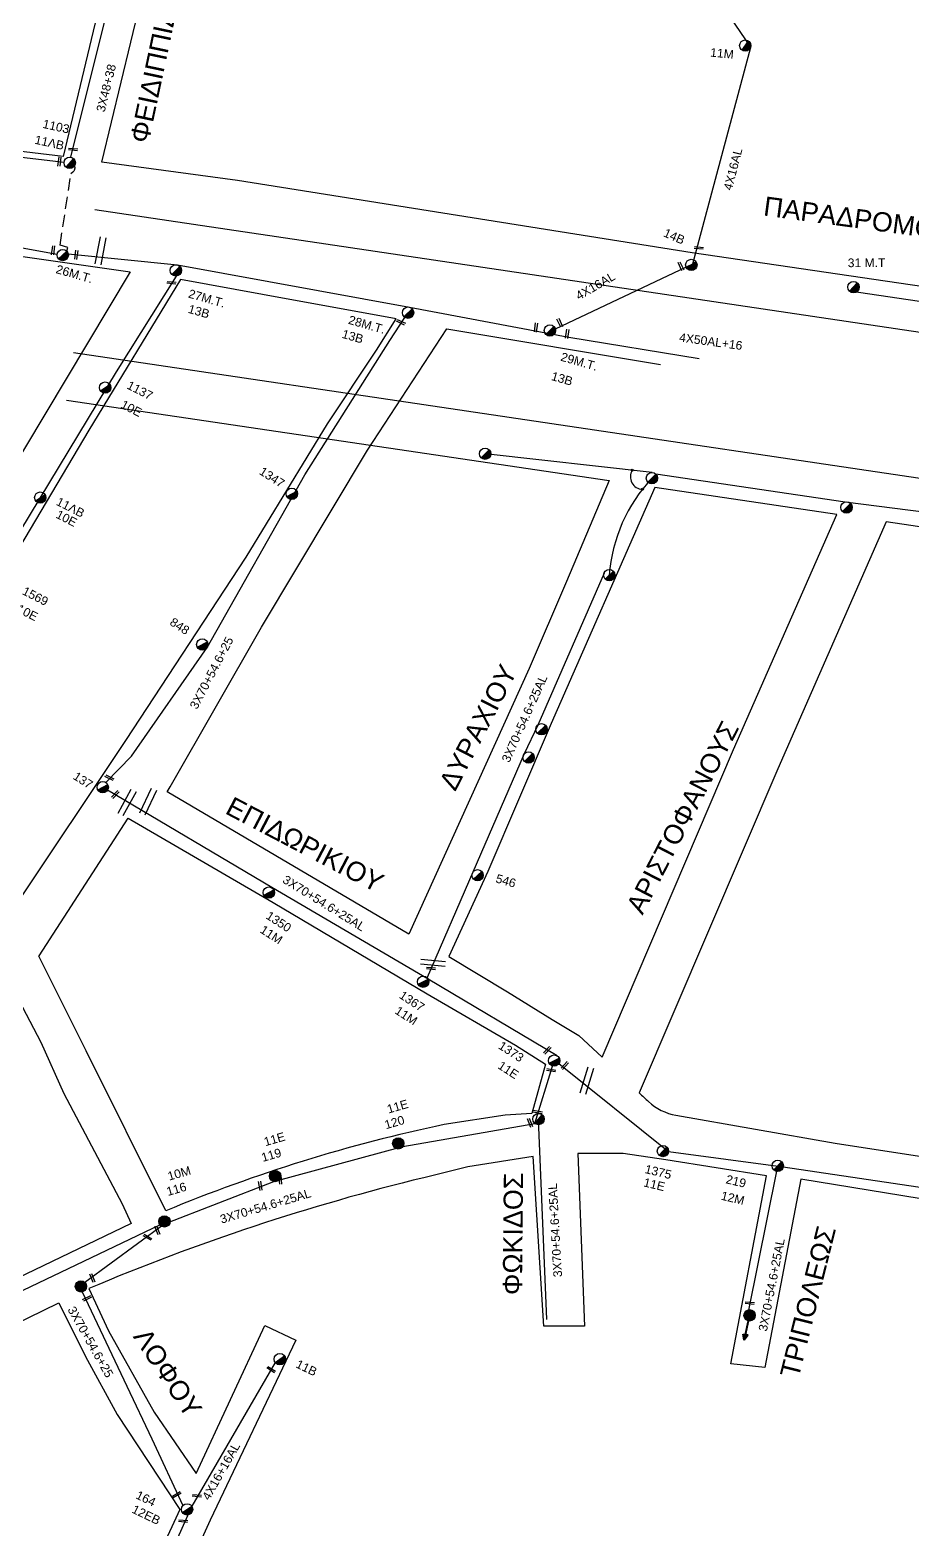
# Model space of a CAD drawing. Header units: millimetres. Extents: x 6950 to 9601, y 853 to 1951.
# Drawn here: x 8221.8 to 8405.1, y 1209 to 1520.4 of the extents above; entities that cross this region are included whole.
import ezdxf

# ---------------------------------------------------------------- set-up
doc = ezdxf.new("R2010")
doc.units = ezdxf.units.MM
doc.linetypes.add('DASHED', pattern=[19.05, 12.7, -6.35])
for name, color, linetype in [('Άγνωστα', 7, 'Continuous'), ('Γυμνά εναέρια ΧΤ και ΦΟΠ (3Φ)   4x50+16AL', 7, 'Continuous'), ('Επίτονοι', 7, 'Continuous'), ('Επιγραφές - Σχήματα', 7, 'Continuous'), ('Μηχανική τομή', 7, 'Continuous'), ('Στύλος Ξύλινος', 7, 'Continuous'), ('Στύλος Ξύλινος @ 1', 7, 'Continuous'), ('Στύλος ΦΜ', 7, 'Continuous'), ('Στύλος ΦΜ @ 1', 7, 'Continuous'), ('Συνδέσεις', 7, 'Continuous'), ('Συνεστραμμένα ΧΤ   3x70+54.6+25 AL', 7, 'SYN_LINE'), ('Τομή', 7, 'Continuous'), ('Υπόβαθρο ΔΕΗ', 7, 'Continuous'), ('Υπόγεια καλώδια Παροχών ΧΤ   4x16AL', 7, 'DASHED')]:
    doc.layers.add(name, color=color, linetype=linetype)
doc.styles.add('arial', font='ARIAL.TTF')
doc.styles.get("Standard").update_dxf_attribs({"font": 'ARIAL.TTF'})
doc.linetypes.add('SYN_LINE', pattern='A,0.5,-0.0001,["/\\/\\/\\/",Standard,S=0.1,R=0,X=0,Y=-0.05],-0.25', length=0.7501)

# ---------------------------------------------------------------- blocks, each defined once
blk = doc.blocks.new('ΤΟΜΗ')
at = {"layer": 'Τομή', "ltscale": 40}
for p, q in [((-5.68, 0), (5.68, 0)), ((5.68, -2.33), (-5.68, -2.33))]:
    blk.add_line(p, q, dxfattribs=at)
blk = doc.blocks.new('ΜΗΧΑΝΙΚΗ ΤΟΜΗ')
at = {"layer": 'Μηχανική τομή', "ltscale": 40}
for p, q in [((-1.89, 0.78), (1.89, 0.78)), ((1.89, 0), (-1.89, 0))]:
    blk.add_line(p, q, dxfattribs=at)
blk = doc.blocks.new('ΥΠΑΡΧΩΝ ΤΣΙΜΕΝΤΕΝΙΟΣ ΣΤΥΛΟΣ')
at = {"layer": 'Στύλος ΦΜ'}
blk.add_hatch(color=7, dxfattribs=at).paths.add_polyline_path([(-1.29, -2.28, 0.574793), (2.62, 0, 0.268822), (1.3, 2.27)])
at = {"layer": 'Στύλος ΦΜ', "color": 7}
blk.add_line((-1.29, -2.28), (1.3, 2.27), dxfattribs=at)
blk.add_circle((0, 0), 2.62, dxfattribs=at)
at = {"layer": 'Στύλος ΦΜ', "flags": 4}
for tag, p in [('ΤΥΠΟΣ', (-4.91, 3.03)), ('ΑΡΙΘΜΟΣ', (-4.68, 8.05))]:
    blk.add_attdef(tag, p, '', height=4, dxfattribs=at)
blk = doc.blocks.new('ΥΠΑΡΧΩΝ ΞΥΛΙΝΟΣ ΣΤΥΛΟΣ')
at = {"layer": 'Στύλος Ξύλινος'}
h = blk.add_hatch(color=7, dxfattribs=at)
h.paths.add_polyline_path([(-2.62, 0, 0.270008), (-1.29, -2.28), (1.3, 2.27, 0.576266)])
h.paths.add_polyline_path([(-1.29, -2.28, 0.574793), (2.62, 0, 0.268822), (1.3, 2.27)])
at = {"layer": 'Στύλος Ξύλινος', "color": 7}
blk.add_line((-1.29, -2.28), (1.3, 2.27), dxfattribs=at)
blk.add_circle((0, 0), 2.62, dxfattribs=at)
at = {"layer": 'Στύλος Ξύλινος', "flags": 4}
for tag, p in [('ΑΡΙΘΜΟΣ', (-4.91, 8.6)), ('ΤΥΠΟΣ', (-4.85, 3.39))]:
    blk.add_attdef(tag, p, '', height=4, dxfattribs=at)
blk = doc.blocks.new('ΕΠΙΤΟΝΟΣ')
at = {"layer": 'Επίτονοι', "lineweight": 40, "ltscale": 40}
blk.add_hatch(color=256, dxfattribs=at).paths.add_polyline_path([(-1.13, 6.47), (0, 9.1), (1.13, 6.47)])
for p, q in [((-1.13, 6.47), (0, 9.1)), ((0, 9.1), (1.13, 6.47)), ((1.13, 6.47), (-1.13, 6.47)), ((-1.13, 6.47), (0, 6.47)), ((0, 6.47), (0, 0))]:
    blk.add_line(p, q, dxfattribs=at)
blk = doc.blocks.new('_ΣΥΝΔΕΣΗ')
at = {"layer": 'Συνδέσεις', "linetype": 'SYN_LINE', "ltscale": 40}
blk.add_hatch(color=256, dxfattribs=at).paths.add_polyline_path([(0.5, -0.01, 1), (-0.5, -0.01, 1)])
at = {"layer": 'Συνδέσεις'}
blk.add_circle((0, -0.01), 0.5, dxfattribs=at)

msp = doc.modelspace()

# ---------------------------------------------------------------- linework, layer by layer
at = {"layer": 'Άγνωστα', "color": 85}
for points in [[(8230.27, 1494), (8239.66, 1531.83), (8243.34, 1546.9)], [(8107.95, 1491.6), (8116.51, 1490.91), (8148.86, 1485.98), (8178.82, 1482.67), (8227.4, 1473.9)]]:
    msp.add_lwpolyline(points, dxfattribs=at)
at = {"layer": 'Άγνωστα', "color": 85, "linetype": 'DASHED', "ltscale": 0.2}
msp.add_lwpolyline([(8229.4, 1474.51), (8229.63, 1475.26), (8228.02, 1475.76), (8230.28, 1490.64), (8230.7, 1490.95, 0.351441), (8231.03, 1492.26, 46.040187)], format="xyb", dxfattribs=at)
at = {"layer": 'Άγνωστα', "color": 173}
for points in [[(8229.71, 1473.94), (8252.39, 1471.63), (8300.67, 1462.84), (8333.79, 1456.62), (8360.83, 1452.16)], [(8204.71, 1390.4), (8215.84, 1409.88), (8239.76, 1449.41), (8252.19, 1469.32)]]:
    msp.add_lwpolyline(points, dxfattribs=at)
at = {"layer": 'Άγνωστα', "color": 2}
msp.add_lwpolyline([(8232.63, 1258.24), (8241.9, 1238.65), (8247.07, 1227.72), (8253.56, 1213.89)], dxfattribs=at)
at = {"layer": 'Γυμνά εναέρια ΧΤ και ΦΟΠ (3Φ)   4x50+16AL', "color": 2, "ltscale": 40}
msp.add_lwpolyline([(8272.72, 1243.6), (8255.38, 1213.74), (8242.88, 1185.77), (8236.18, 1162.64)], dxfattribs=at)
at = {"layer": 'Επιγραφές - Σχήματα', "color": 7, "ltscale": 20}
msp.add_arc((8349.11, 1427.6), 2.56, 147.8919, 269.0533, dxfattribs=at)
at = {"layer": 'Συνεστραμμένα ΧΤ   3x70+54.6+25 AL', "color": 30, "ltscale": 20}
msp.add_line((8351.1, 1428.49), (8316.36, 1432.41), dxfattribs=at)
at = {"layer": 'Συνεστραμμένα ΧΤ   3x70+54.6+25 AL', "color": 85, "linetype": 'SYN_LINE', "ltscale": 15}
msp.add_lwpolyline([(8196.9, 1496.75), (8228.84, 1492.98)], dxfattribs=at)
at = {"layer": 'Συνεστραμμένα ΧΤ   3x70+54.6+25 AL', "color": 6, "ltscale": 20}
msp.add_lwpolyline([(8560.45, 1443.47), (8523.6, 1447.61), (8479.03, 1453.65), (8436.65, 1459.6), (8392.13, 1466.15)], dxfattribs=at)
at = {"layer": 'Συνεστραμμένα ΧΤ   3x70+54.6+25 AL', "color": 173, "linetype": 'SYN_LINE', "ltscale": 20}
msp.add_lwpolyline([(8237.52, 1364.1), (8242.85, 1369.55), (8242.85, 1369.55), (8258.57, 1392.12), (8278.9, 1428.02), (8296.53, 1455.9), (8299.7, 1460.72)], dxfattribs=at)
at = {"layer": 'Συνεστραμμένα ΧΤ   3x70+54.6+25 AL', "color": 30, "ltscale": 20}
for points in [[(8493.8, 1405.75), (8442.25, 1415.83), (8391.17, 1422.37), (8351.87, 1428.14)], [(8341.07, 1407.59), (8327.3, 1376.02)], [(8324.49, 1370.05), (8313.83, 1345.47), (8304.31, 1323.54)]]:
    msp.add_lwpolyline(points, dxfattribs=at)
at = {"layer": 'Συνεστραμμένα ΧΤ   3x70+54.6+25 AL', "color": 30, "ltscale": 8}
msp.add_lwpolyline([(8327.3, 1376.02), (8324.49, 1370.05)], dxfattribs=at)
at = {"layer": 'Συνεστραμμένα ΧΤ   3x70+54.6+25 AL', "color": 2, "ltscale": 20}
for points in [[(8331.34, 1307.29), (8304.53, 1323.24), (8272, 1342.24), (8237.89, 1362.51)], [(8233.14, 1260.26), (8249.57, 1272.33), (8272.43, 1281.16), (8299.29, 1288.46), (8326.68, 1293.27), (8330.35, 1305.18)], [(8329.21, 1252.52), (8327.46, 1294.15)]]:
    msp.add_lwpolyline(points, dxfattribs=at)
at = {"layer": 'Συνεστραμμένα ΧΤ   3x70+54.6+25 AL', "color": 85, "ltscale": 20}
for points in [[(8492.86, 1262.17), (8469.16, 1267.12), (8448.14, 1271.43), (8417.01, 1278.41), (8378.32, 1284.18), (8354.48, 1287.35), (8331.69, 1305.67)], [(8376.9, 1283.31), (8371.11, 1254.45)]]:
    msp.add_lwpolyline(points, dxfattribs=at)
at = {"layer": 'Συνεστραμμένα ΧΤ   3x70+54.6+25 AL', "color": 151, "ltscale": 20}
msp.add_lwpolyline([(8248.8, 1272.16), (8204.29, 1250.95), (8175.03, 1237.93)], dxfattribs=at)
at = {"layer": 'Συνεστραμμένα ΧΤ   3x70+54.6+25 AL', "color": 30, "ltscale": 20}
msp.add_arc((8374.98, 1404.77), 32.9, 136.7317, 175.7997, dxfattribs=at)
at = {"layer": 'Υπόβαθρο ΔΕΗ', "ltscale": 20}
for p, q in [((8235.24, 1483.12), (8574, 1432.83)), ((8230.83, 1453.44), (8583.88, 1401.04)), ((8229.37, 1443.55), (8342.12, 1426.81))]:
    msp.add_line(p, q, dxfattribs=at)
at = {"layer": 'Υπόβαθρο ΔΕΗ'}
for points in [[(8445.29, 1461.51), (8359.38, 1474.15), (8264.88, 1489.2), (8264.88, 1489.2), (8236.71, 1493.01), (8246.71, 1534.59), (8248.18, 1540.01), (8288.86, 1532.78), (8290.26, 1540.72), (8250.96, 1548.13), (8258.57, 1578.53), (8261.93, 1590.81), (8304.92, 1584.84), (8331.06, 1572.55), (8380.19, 1568.96), (8426.18, 1565.33)], [(8195.62, 1390.98), (8184.33, 1412.43), (8171.11, 1437.78), (8194.09, 1477.13), (8242.61, 1470.2), (8211.65, 1418.69), (8195.62, 1390.98)], [(8297.9, 1460.42), (8270.11, 1465.47), (8253.07, 1468.58), (8233.96, 1437.31), (8217.33, 1409.22), (8200.95, 1379.97), (8207.93, 1365.88), (8207.07, 1360.42), (8218.59, 1338.25), (8241.71, 1372.85), (8241.71, 1372.85), (8266.7, 1410.93), (8283.59, 1438.64), (8293.81, 1453.93), (8297.9, 1460.42)], [(8342.12, 1426.81), (8333.24, 1405.82), (8325.49, 1387.8), (8300.51, 1332.56), (8250.28, 1362.15), (8250.28, 1362.15), (8250.9, 1363.19), (8269.87, 1396.36), (8291.89, 1433.13), (8308.4, 1458.33), (8352.82, 1450.93)], [(8181.42, 1307.93), (8214.14, 1328.89), (8223.99, 1310.17), (8228.81, 1299.5), (8240.91, 1276.54), (8242.79, 1272.48), (8207.98, 1255.77), (8187.27, 1295.86), (8181.37, 1307.39), (8181.42, 1307.93)]]:
    msp.add_lwpolyline(points, dxfattribs=at)
for points in [[(8197.92, 1497.86), (8200.33, 1526.17), (8202.51, 1548.41), (8239.97, 1541.42), (8228.67, 1494.17)], [(8340.7, 1307.04), (8368, 1370.93), (8389.49, 1419.78), (8351.66, 1425.4), (8351.66, 1425.4), (8330.08, 1376.34), (8316.94, 1345.58), (8308.81, 1327.93), (8321.04, 1320.59), (8330.31, 1314.84), (8335.82, 1311.5)]]:
    msp.add_lwpolyline(points, close=True, dxfattribs=at)
msp.add_lwpolyline([(8483.62, 1405.81), (8399.74, 1418.26), (8377.18, 1366.95), (8348.39, 1299.59, 0.004858), (8350.33, 1297.78, 0.139973), (8356.01, 1294.94), (8389.14, 1289.17), (8442.58, 1280.93), (8456.63, 1323.26), (8480.24, 1394.73)], format="xyb", close=True, dxfattribs=at)
for points in [[(8223.64, 1328.06), (8242.2, 1356.69), (8272.29, 1339.14), (8304.32, 1320.16), (8322.66, 1309.53), (8328.93, 1305.55), (8326.06, 1295.35), (8320.55, 1294.98), (8307.88, 1293.03, 0.046749), (8249.98, 1275.08), (8233.44, 1308.31), (8223.62, 1328.03), (8223.64, 1328.06)], [(8413.79, 1276.51), (8382.01, 1281.66), (8374.51, 1242.52), (8367.42, 1243.27), (8374.83, 1282.4), (8353.91, 1285.69), (8345.03, 1286.98), (8335.65, 1286.98), (8337, 1251.15), (8328.54, 1251.15), (8326.36, 1286.35), (8312.78, 1284.22), (8303.6, 1281.98, 0.040313), (8233.96, 1258.93), (8238.11, 1250.19), (8247.55, 1233.29), (8256.27, 1220.52), (8270.59, 1251.27), (8277.03, 1248.19), (8259.24, 1210.83), (8237.19, 1162.31)], [(8171.77, 1228.87), (8208.84, 1246.79), (8227.73, 1256.01), (8233.33, 1244.85), (8239.87, 1232.75), (8252.91, 1213.05), (8231.29, 1166.28), (8231.04, 1165.94), (8211.99, 1178.98, -0.18355), (8193.37, 1205.76, 0.259302), (8171.77, 1228.87, 11.607847)]]:
    msp.add_lwpolyline(points, format="xyb", dxfattribs=at)
at = {"layer": 'Υπόγεια καλώδια Παροχών ΧΤ   4x16AL', "color": 173, "linetype": 'Continuous', "ltscale": 0.2}
for points in [[(8359.52, 1471.86), (8371.57, 1516.9), (8351.67, 1546.07)], [(8330.96, 1458.34), (8359.52, 1471.86)]]:
    msp.add_lwpolyline(points, dxfattribs=at)

# ---------------------------------------------------------------- block references
at = {"layer": 'Επίτονοι', "xscale": 0.449999999999818, "yscale": 0.449999999999818, "zscale": 0.449999999999818, "rotation": 167.7749618549888}
msp.add_blockref('ΕΠΙΤΟΝΟΣ', (8371.09, 1252.22), dxfattribs=at)
at = {"layer": 'Μηχανική τομή'}
for p, xscale, yscale, zscale, rotation in [((8230.74, 1495.83), 0.4999999999999999, 0.4999999999999999, 0.4999999999999999, 174.8667646448354), ((8228.07, 1493.07), 0.4999999999999998, 0.4999999999999998, 0.4999999999999998, 82.3499852176871), ((8226.74, 1474.63), 0.4999999999999998, 0.4999999999999998, 0.4999999999999998, 82.3499852176871), ((8231.56, 1473.69), 0.4999999999999998, 0.4999999999999998, 0.4999999999999998, 82.3499852176871), ((8360.79, 1475.36), 0.4999999999999999, 0.4999999999999999, 0.4999999999999999, 174.8667646448354), ((8357.22, 1471.43), 0.4999999999999998, 0.4999999999999998, 0.4999999999999998, 115.6643036791566), ((8251.19, 1468.13), 0.4999999999999999, 0.4999999999999999, 0.4999999999999999, 174.8667646448354), ((8298.93, 1459.9), 0.4999999999999998, 0.4999999999999998, 0.4999999999999998, 154.7466754952611), ((8327.12, 1458.61), 0.4999999999999998, 0.4999999999999998, 0.4999999999999998, 82.3499852176871), ((8332.06, 1459.71), 0.4999999999999998, 0.4999999999999998, 0.4999999999999998, 115.6643036791566), ((8333.6, 1457.28), 0.4999999999999998, 0.4999999999999998, 0.4999999999999998, 82.3499852176871), ((8238.35, 1365.28), 0.4999999999999998, 0.4999999999999998, 0.4999999999999998, 154.7466754952611), ((8239.66, 1361.49), 0.4999999999999998, 0.4999999999999998, 0.4999999999999998, 46.82597828740595), ((8305.58, 1327.15), 1.368666165609189, 1.368666165609189, 1.368666165609189, 174.8667646448354), ((8305.13, 1325.66), 0.4999999999999999, 0.4999999999999999, 0.4999999999999999, 174.8667646448354), ((8329.41, 1308.31), 0.4999999999999998, 0.4999999999999998, 0.4999999999999998, 46.82597828740595), ((8333.07, 1305.16), 0.4999999999999998, 0.4999999999999998, 0.4999999999999998, 46.82597828740595), ((8330.1, 1304.49), 0.4999999999999998, 0.4999999999999998, 0.4999999999999998, 170.3452229729479), ((8327.33, 1295.82), 0.4999999999999998, 0.4999999999999998, 0.4999999999999998, 170.3452229729479), ((8325.5, 1293.32), 0.4999999999999998, 0.4999999999999998, 0.4999999999999998, 291.3925916658188), ((8269.43, 1280.24), 0.4999999999999998, 0.4999999999999998, 0.4999999999999998, 279.1670803177218), ((8273.59, 1281.55), 0.4999999999999997, 0.4999999999999997, 0.4999999999999997, 275.653496862756), ((8248.07, 1270.98), 0.4999999999999998, 0.4999999999999998, 0.4999999999999998, 291.3925916658188), ((8246.29, 1269.77), 0.4999999999999998, 0.4999999999999998, 0.4999999999999998, 150.8723666209266), ((8234.55, 1261.05), 0.4999999999999998, 0.4999999999999998, 0.4999999999999998, 291.3925916658188), ((8233.54, 1257.1), 0.4999999999999999, 0.4999999999999999, 0.4999999999999999, 205.2097459142749), ((8371.38, 1256.12), 0.4999999999999999, 0.4999999999999999, 0.4999999999999999, 174.8667646448354), ((8271.98, 1242.27), 0.4999999999999999, 0.4999999999999999, 0.4999999999999999, 147.7913698288413), ((8252.16, 1216.31), 0.4999999999999999, 0.4999999999999999, 0.4999999999999999, 210.9761522300651), ((8256.48, 1216.08), 0.4999999999999999, 0.4999999999999999, 0.4999999999999999, 174.8667646448354), ((8253.62, 1210.82), 0.4999999999999999, 0.4999999999999999, 0.4999999999999999, 174.8667646448354)]:
    msp.add_blockref('ΜΗΧΑΝΙΚΗ ΤΟΜΗ', p, dxfattribs=dict(at, xscale=xscale, yscale=yscale, zscale=zscale, rotation=rotation))
at = {"layer": 'Στύλος Ξύλινος @ 1', "ltscale": 40}
ref = msp.add_blockref('ΥΠΑΡΧΩΝ ΞΥΛΙΝΟΣ ΣΤΥΛΟΣ', (8298.31, 1289.11), dxfattribs=dict(at, xscale=0.449999999999818, yscale=0.449999999999818, zscale=0.449999999999818, rotation=16.09665466585487))
ref.add_attrib('ΤΥΠΟΣ', '11E', (8296.27, 1295.3), dxfattribs={"layer": 'Στύλος Ξύλινος', "height": 1.8, "rotation": 16.0967, "flags": 4})
ref.add_attrib('ΑΡΙΘΜΟΣ', '120', (8295.75, 1292.04), dxfattribs={"layer": 'Στύλος Ξύλινος', "height": 1.8, "rotation": 16.0967, "flags": 4})
ref = msp.add_blockref('ΥΠΑΡΧΩΝ ΞΥΛΙΝΟΣ ΣΤΥΛΟΣ', (8272.71, 1282.31), dxfattribs=dict(at, xscale=0.449999999999818, yscale=0.449999999999818, zscale=0.449999999999818, rotation=16.09665466585487))
ref.add_attrib('ΤΥΠΟΣ', '11E', (8270.68, 1288.51), dxfattribs={"layer": 'Στύλος Ξύλινος', "height": 1.8, "rotation": 16.0967, "flags": 4})
ref.add_attrib('ΑΡΙΘΜΟΣ', '119', (8270.15, 1285.25), dxfattribs={"layer": 'Στύλος Ξύλινος', "height": 1.8, "rotation": 16.0967, "flags": 4})
ref = msp.add_blockref('ΥΠΑΡΧΩΝ ΞΥΛΙΝΟΣ ΣΤΥΛΟΣ', (8249.71, 1272.9), dxfattribs=dict(at, xscale=0.449999999999818, yscale=0.449999999999818, zscale=0.449999999999818, rotation=16.09665466585487))
ref.add_attrib('ΤΥΠΟΣ', '10M', (8250.67, 1281.35), dxfattribs={"layer": 'Στύλος Ξύλινος', "height": 1.8, "rotation": 16.0967, "flags": 4})
ref.add_attrib('ΑΡΙΘΜΟΣ', '116', (8250.43, 1278.17), dxfattribs={"layer": 'Στύλος Ξύλινος', "height": 1.8, "rotation": 16.0967, "flags": 4})
at = {"layer": 'Στύλος Ξύλινος @ 1', "ltscale": 40, "xscale": 0.449999999999818, "yscale": 0.449999999999818, "zscale": 0.449999999999818, "rotation": 348.1169651203148}
for p in [(8232.35, 1259.39), (8371.34, 1253.38)]:
    msp.add_blockref('ΥΠΑΡΧΩΝ ΞΥΛΙΝΟΣ ΣΤΥΛΟΣ', p, dxfattribs=at)
at = {"layer": 'Στύλος ΦΜ @ 1', "ltscale": 40}
ref = msp.add_blockref('ΥΠΑΡΧΩΝ ΤΣΙΜΕΝΤΕΝΙΟΣ ΣΤΥΛΟΣ', (8370.43, 1517.2), dxfattribs=dict(at, xscale=0.4499999999998182, yscale=0.4499999999998182, zscale=0.4499999999998182, rotation=354.4856639345225))
ref.add_attrib('ΤΥΠΟΣ', '11M', (8363.08, 1514.93), dxfattribs={"layer": 'Στύλος ΦΜ', "height": 1.8, "rotation": 354.4857, "flags": 4})
ref = msp.add_blockref('ΥΠΑΡΧΩΝ ΤΣΙΜΕΝΤΕΝΙΟΣ ΣΤΥΛΟΣ', (8230.01, 1492.85), dxfattribs=dict(at, xscale=0.4499999999998181, yscale=0.4499999999998181, zscale=0.4499999999998181, rotation=347.4962981754869))
ref.add_attrib('ΤΥΠΟΣ', '1103', (8224.27, 1500.13), dxfattribs={"layer": 'Στύλος ΦΜ', "height": 1.8, "rotation": 347.4963, "flags": 4})
ref.add_attrib('ΑΡΙΘΜΟΣ', '11ΛΒ', (8222.62, 1496.84), dxfattribs={"layer": 'Στύλος ΦΜ', "height": 1.8, "rotation": 347.4963, "flags": 4})
ref = msp.add_blockref('ΥΠΑΡΧΩΝ ΤΣΙΜΕΝΤΕΝΙΟΣ ΣΤΥΛΟΣ', (8359.22, 1471.63), dxfattribs=dict(at, xscale=0.4499999999998184, yscale=0.4499999999998184, zscale=0.4499999999998184, rotation=336.3445122847057))
ref.add_attrib('ΤΥΠΟΣ', '14B', (8353.26, 1477.63), dxfattribs={"layer": 'Στύλος ΦΜ', "height": 1.8, "rotation": 336.3445, "flags": 4})
ref = msp.add_blockref('ΥΠΑΡΧΩΝ ΤΣΙΜΕΝΤΕΝΙΟΣ ΣΤΥΛΟΣ', (8228.56, 1473.69), dxfattribs=dict(at, xscale=0.4499999999998181, yscale=0.4499999999998181, zscale=0.4499999999998181, rotation=344.0298852113409))
ref.add_attrib('ΤΥΠΟΣ', '26M.T.', (8227, 1469.97), dxfattribs={"layer": 'Στύλος ΦΜ', "height": 1.8, "rotation": 344.0299, "flags": 4})
ref = msp.add_blockref('ΥΠΑΡΧΩΝ ΤΣΙΜΕΝΤΕΝΙΟΣ ΣΤΥΛΟΣ', (8252.07, 1470.5), dxfattribs=dict(at, xscale=0.4499999999998181, yscale=0.4499999999998181, zscale=0.4499999999998181, rotation=344.0298852113409))
ref.add_attrib('ΤΥΠΟΣ', '27M.T.', (8254.52, 1464.89), dxfattribs={"layer": 'Στύλος ΦΜ', "height": 1.8, "rotation": 344.0299, "flags": 4})
ref.add_attrib('ΑΡΙΘΜΟΣ', '13B', (8254.48, 1461.72), dxfattribs={"layer": 'Στύλος ΦΜ', "height": 1.8, "rotation": 344.0299, "flags": 4})
ref = msp.add_blockref('ΥΠΑΡΧΩΝ ΤΣΙΜΕΝΤΕΝΙΟΣ ΣΤΥΛΟΣ', (8392.92, 1467.02), dxfattribs=dict(at, xscale=0.449999999999818, yscale=0.449999999999818, zscale=0.449999999999818, rotation=347.0989131665042))
ref.add_attrib('ΑΡΙΘΜΟΣ', '31 M.T', (8391.73, 1471.17), dxfattribs={"layer": 'Στύλος ΦΜ', "height": 1.8, "flags": 4})
ref = msp.add_blockref('ΥΠΑΡΧΩΝ ΤΣΙΜΕΝΤΕΝΙΟΣ ΣΤΥΛΟΣ', (8300.35, 1461.71), dxfattribs=dict(at, xscale=0.4499999999998181, yscale=0.4499999999998181, zscale=0.4499999999998181, rotation=344.0298852113409))
ref.add_attrib('ΤΥΠΟΣ', '28M.T.', (8287.78, 1459.44), dxfattribs={"layer": 'Στύλος ΦΜ', "height": 1.8, "rotation": 344.0299, "flags": 4})
ref.add_attrib('ΑΡΙΘΜΟΣ', '13B', (8286.45, 1456.52), dxfattribs={"layer": 'Στύλος ΦΜ', "height": 1.8, "rotation": 344.0299, "flags": 4})
ref = msp.add_blockref('ΥΠΑΡΧΩΝ ΤΣΙΜΕΝΤΕΝΙΟΣ ΣΤΥΛΟΣ', (8329.83, 1458), dxfattribs=dict(at, xscale=0.4499999999998181, yscale=0.4499999999998181, zscale=0.4499999999998181, rotation=344.0298852113409))
ref.add_attrib('ΤΥΠΟΣ', '29M.T.', (8331.91, 1451.77), dxfattribs={"layer": 'Στύλος ΦΜ', "height": 1.8, "rotation": 344.0299, "flags": 4})
ref.add_attrib('ΑΡΙΘΜΟΣ', '13B', (8329.96, 1447.75), dxfattribs={"layer": 'Στύλος ΦΜ', "height": 1.8, "rotation": 344.0299, "flags": 4})
ref = msp.add_blockref('ΥΠΑΡΧΩΝ ΤΣΙΜΕΝΤΕΝΙΟΣ ΣΤΥΛΟΣ', (8237.39, 1446.14), dxfattribs=dict(at, xscale=0.4499999999998181, yscale=0.4499999999998181, zscale=0.4499999999998181, rotation=332.9758944287976))
ref.add_attrib('ΤΥΠΟΣ', '1137', (8241.72, 1446.04), dxfattribs={"layer": 'Στύλος ΦΜ', "height": 1.8, "rotation": 332.9759, "flags": 4})
ref.add_attrib('ΑΡΙΘΜΟΣ', '10E', (8240.45, 1442.03), dxfattribs={"layer": 'Στύλος ΦΜ', "height": 1.8, "rotation": 332.9759, "flags": 4})
for p, xscale, yscale, zscale, rotation in [((8316.36, 1432.41), 0.4499999999998181, 0.4499999999998181, 0.4499999999998181, 344.0298852113409), ((8351.03, 1427.32), 0.4499999999998181, 0.4499999999998181, 0.4499999999998181, 344.0298852113409), ((8391.48, 1421.24), 0.4499999999998181, 0.4499999999998181, 0.4499999999998181, 344.0298852113409), ((8342.17, 1407.18), 0.4499999999998181, 0.4499999999998181, 0.4499999999998181, 344.0298852113409), ((8328.08, 1375.14), 0.449999999999818, 0.449999999999818, 0.449999999999818, 343.7602438650066), ((8325.39, 1369.29), 0.449999999999818, 0.449999999999818, 0.449999999999818, 343.7602438650066), ((8327.46, 1294.16), 0.4499999999998183, 0.4499999999998183, 0.4499999999998183, 348.3989664998811)]:
    msp.add_blockref('ΥΠΑΡΧΩΝ ΤΣΙΜΕΝΤΕΝΙΟΣ ΣΤΥΛΟΣ', p, dxfattribs=dict(at, xscale=xscale, yscale=yscale, zscale=zscale, rotation=rotation))
ref = msp.add_blockref('ΥΠΑΡΧΩΝ ΤΣΙΜΕΝΤΕΝΙΟΣ ΣΤΥΛΟΣ', (8276.18, 1424.08), dxfattribs=dict(at, xscale=0.449999999999818, yscale=0.449999999999818, zscale=0.449999999999818, rotation=327.0088960156261))
ref.add_attrib('ΤΥΠΟΣ', '1347', (8269.24, 1428.29), dxfattribs={"layer": 'Στύλος ΦΜ', "height": 1.8, "rotation": 327.0089, "flags": 4})
ref = msp.add_blockref('ΥΠΑΡΧΩΝ ΤΣΙΜΕΝΤΕΝΙΟΣ ΣΤΥΛΟΣ', (8223.9, 1423.28), dxfattribs=dict(at, xscale=0.4499999999998181, yscale=0.4499999999998181, zscale=0.4499999999998181, rotation=332.9758944287976))
ref.add_attrib('ΤΥΠΟΣ', '11ΛΒ', (8227.03, 1421.86), dxfattribs={"layer": 'Στύλος ΦΜ', "height": 1.8, "rotation": 332.9759, "flags": 4})
ref.add_attrib('ΑΡΙΘΜΟΣ', '10E', (8226.96, 1419.18), dxfattribs={"layer": 'Στύλος ΦΜ', "height": 1.8, "rotation": 332.9759, "flags": 4})
ref = msp.add_blockref('ΥΠΑΡΧΩΝ ΤΣΙΜΕΝΤΕΝΙΟΣ ΣΤΥΛΟΣ', (8214.74, 1406.93), dxfattribs=dict(at, xscale=0.4499999999998181, yscale=0.4499999999998181, zscale=0.4499999999998181, rotation=332.9758944287976))
ref.add_attrib('ΤΥΠΟΣ', '1569', (8219.98, 1403.28), dxfattribs={"layer": 'Στύλος ΦΜ', "height": 1.8, "rotation": 332.9759, "flags": 4})
ref.add_attrib('ΑΡΙΘΜΟΣ', '10E', (8218.83, 1399.6), dxfattribs={"layer": 'Στύλος ΦΜ', "height": 1.8, "rotation": 332.9759, "flags": 4})
ref = msp.add_blockref('ΥΠΑΡΧΩΝ ΤΣΙΜΕΝΤΕΝΙΟΣ ΣΤΥΛΟΣ', (8257.58, 1392.76), dxfattribs=dict(at, xscale=0.449999999999818, yscale=0.449999999999818, zscale=0.449999999999818, rotation=327.0088960156261))
ref.add_attrib('ΤΥΠΟΣ', '848', (8250.64, 1396.97), dxfattribs={"layer": 'Στύλος ΦΜ', "height": 1.8, "rotation": 327.0089, "flags": 4})
ref = msp.add_blockref('ΥΠΑΡΧΩΝ ΤΣΙΜΕΝΤΕΝΙΟΣ ΣΤΥΛΟΣ', (8236.88, 1363.11), dxfattribs=dict(at, xscale=0.449999999999818, yscale=0.449999999999818, zscale=0.449999999999818, rotation=327.0088960156261))
ref.add_attrib('ΤΥΠΟΣ', '137', (8230.54, 1364.95), dxfattribs={"layer": 'Στύλος ΦΜ', "height": 1.8, "rotation": 327.0089, "flags": 4})
ref = msp.add_blockref('ΥΠΑΡΧΩΝ ΤΣΙΜΕΝΤΕΝΙΟΣ ΣΤΥΛΟΣ', (8314.8, 1344.81), dxfattribs=dict(at, xscale=0.449999999999818, yscale=0.449999999999818, zscale=0.449999999999818, rotation=343.7602438650066))
ref.add_attrib('ΤΥΠΟΣ', '546', (8318.41, 1343.38), dxfattribs={"layer": 'Στύλος ΦΜ', "height": 1.8, "rotation": 343.7602, "flags": 4})
ref = msp.add_blockref('ΥΠΑΡΧΩΝ ΤΣΙΜΕΝΤΕΝΙΟΣ ΣΤΥΛΟΣ', (8271.41, 1341.22), dxfattribs=dict(at, xscale=0.449999999999818, yscale=0.449999999999818, zscale=0.449999999999818, rotation=327.0088960156261))
ref.add_attrib('ΤΥΠΟΣ', '1350', (8270.63, 1335.95), dxfattribs={"layer": 'Στύλος ΦΜ', "height": 1.8, "rotation": 327.0089, "flags": 4})
ref.add_attrib('ΑΡΙΘΜΟΣ', '11M', (8269.4, 1333.04), dxfattribs={"layer": 'Στύλος ΦΜ', "height": 1.8, "rotation": 327.0089, "flags": 4})
ref = msp.add_blockref('ΥΠΑΡΧΩΝ ΤΣΙΜΕΝΤΕΝΙΟΣ ΣΤΥΛΟΣ', (8303.48, 1322.7), dxfattribs=dict(at, xscale=0.449999999999818, yscale=0.449999999999818, zscale=0.449999999999818, rotation=327.0088960156261))
ref.add_attrib('ΤΥΠΟΣ', '1367', (8298.32, 1319.44), dxfattribs={"layer": 'Στύλος ΦΜ', "height": 1.8, "rotation": 327.0089, "flags": 4})
ref.add_attrib('ΑΡΙΘΜΟΣ', '11M', (8297.43, 1316.23), dxfattribs={"layer": 'Στύλος ΦΜ', "height": 1.8, "rotation": 327.0089, "flags": 4})
ref = msp.add_blockref('ΥΠΑΡΧΩΝ ΤΣΙΜΕΝΤΕΝΙΟΣ ΣΤΥΛΟΣ', (8330.7, 1306.31), dxfattribs=dict(at, xscale=0.449999999999818, yscale=0.449999999999818, zscale=0.449999999999818, rotation=327.0088960156261))
ref.add_attrib('ΤΥΠΟΣ', '1373', (8318.94, 1308.94), dxfattribs={"layer": 'Στύλος ΦΜ', "height": 1.8, "rotation": 327.0089, "flags": 4})
ref.add_attrib('ΑΡΙΘΜΟΣ', '11E', (8318.83, 1304.82), dxfattribs={"layer": 'Στύλος ΦΜ', "height": 1.8, "rotation": 327.0089, "flags": 4})
ref = msp.add_blockref('ΥΠΑΡΧΩΝ ΤΣΙΜΕΝΤΕΝΙΟΣ ΣΤΥΛΟΣ', (8353.31, 1287.51), dxfattribs=dict(at, xscale=0.4499999999998182, yscale=0.4499999999998182, zscale=0.4499999999998182, rotation=346.5061005695495))
ref.add_attrib('ΤΥΠΟΣ', '1375', (8349.42, 1282.97), dxfattribs={"layer": 'Στύλος ΦΜ', "height": 1.8, "rotation": 346.5061, "flags": 4})
ref.add_attrib('ΑΡΙΘΜΟΣ', '11E', (8349.15, 1280.21), dxfattribs={"layer": 'Στύλος ΦΜ', "height": 1.8, "rotation": 346.5061, "flags": 4})
ref = msp.add_blockref('ΥΠΑΡΧΩΝ ΤΣΙΜΕΝΤΕΝΙΟΣ ΣΤΥΛΟΣ', (8377.18, 1284.45), dxfattribs=dict(at, xscale=0.4499999999998182, yscale=0.4499999999998182, zscale=0.4499999999998182, rotation=346.5061005695495))
ref.add_attrib('ΤΥΠΟΣ', '219', (8366.26, 1280.85), dxfattribs={"layer": 'Στύλος ΦΜ', "height": 1.8, "rotation": 346.5061, "flags": 4})
ref.add_attrib('ΑΡΙΘΜΟΣ', '12M', (8365.25, 1277.44), dxfattribs={"layer": 'Στύλος ΦΜ', "height": 1.8, "rotation": 346.5061, "flags": 4})
ref = msp.add_blockref('ΥΠΑΡΧΩΝ ΤΣΙΜΕΝΤΕΝΙΟΣ ΣΤΥΛΟΣ', (8273.69, 1244.27), dxfattribs=dict(at, xscale=0.4499999999998183, yscale=0.4499999999998183, zscale=0.4499999999998183, rotation=334.1830106982937))
ref.add_attrib('ΑΡΙΘΜΟΣ', '11B', (8276.84, 1242.63), dxfattribs={"layer": 'Στύλος ΦΜ', "height": 1.8, "rotation": 334.183, "flags": 4})
ref = msp.add_blockref('ΥΠΑΡΧΩΝ ΤΣΙΜΕΝΤΕΝΙΟΣ ΣΤΥΛΟΣ', (8254.41, 1213.07), dxfattribs=dict(at, xscale=0.4499999999998183, yscale=0.4499999999998183, zscale=0.4499999999998183, rotation=334.1830106982937))
ref.add_attrib('ΤΥΠΟΣ', '164', (8243.57, 1215.42), dxfattribs={"layer": 'Στύλος ΦΜ', "height": 1.8, "rotation": 334.183, "flags": 4})
ref.add_attrib('ΑΡΙΘΜΟΣ', '12EB', (8242.76, 1212.47), dxfattribs={"layer": 'Στύλος ΦΜ', "height": 1.8, "rotation": 334.183, "flags": 4})
at = {"layer": 'Συνδέσεις', "xscale": 0.4, "yscale": 0.4, "zscale": 0.25}
for p in [(8346.94, 1428.97), (8349.07, 1425.04)]:
    msp.add_blockref('_ΣΥΝΔΕΣΗ', p, dxfattribs=at)
at = {"layer": 'Τομή'}
for p, xscale, yscale, zscale, rotation in [((8235.85, 1474.67), 0.4999999999999991, 0.4999999999999991, 0.4999999999999991, 79.07722941207928), ((8241.43, 1360.21), 0.499999999999999, 0.499999999999999, 0.499999999999999, 61.21319276692455), ((8245.8, 1360.37), 0.4999999999999989, 0.4999999999999989, 0.4999999999999989, 64.5204694412238), ((8336.96, 1302.3), 0.499999999999999, 0.499999999999999, 0.499999999999999, 73.06175576318297)]:
    msp.add_blockref('ΤΟΜΗ', p, dxfattribs=dict(at, xscale=xscale, yscale=yscale, zscale=zscale, rotation=rotation))

# ---------------------------------------------------------------- texts
at = {"ltscale": 40, "char_height": 4, "attachment_point": 1, "style": 'arial'}
for s, insert, width, rotation in [('ΦEIΔIΠΠIΔOY', (8242.47, 1497.52), 94.4586, 78.0417), ('ΠΑΡΑΔΡΟΜΟΣ ΑΤΤΙΚΗΣ ΟΔΟΥ', (8374.58, 1485.89), 98.3138, 352.2936), ('ΔΥΡΑΧΙΟΥ', (8306.61, 1363.94), 94.4586, 62.6874), ('ΑΡΙΣΤΟΦΑΝΟΥΣ', (8345.52, 1338.25), 94.4586, 62.6874), ('ΕΠΙΔΩΡΙΚΙΟΥ', (8263.96, 1361.3), 61.4656, 332.3193), ('ΦΩΚΙΔΟΣ', (8320.01, 1257.61), 94.4586, 89.4367), ('ΤΡΙΠΟΛΕΩΣ', (8377.61, 1241.11), 94.4586, 75.9208), ('ΛΟΦΟΥ', (8246.42, 1251.16), 94.4586, 303.3477)]:
    msp.add_mtext(s, dxfattribs=dict(at, insert=insert, width=width, rotation=rotation))
at = {"layer": 'Άγνωστα', "ltscale": 40, "char_height": 1.8, "width": 34.5395, "attachment_point": 1, "style": 'arial'}
for s, insert, rotation in [('3X48+38', (8235.51, 1503.68), 76.2057), ('4X50AL+16', (8356.85, 1457.51), 352.2491), ('3X70+54.6+25', (8254.87, 1379.99), 62.2872), ('3X70+54.6+25AL', (8319.72, 1368.82), 65.8444), ('3X70+54.6+25', (8231.07, 1255.47), 299.5693), ('4X16+16AL', (8257.43, 1215.68), 60.4443)]:
    msp.add_mtext(s, dxfattribs=dict(at, insert=insert, rotation=rotation))
at = {"layer": 'Συνεστραμμένα ΧΤ   3x70+54.6+25 AL', "ltscale": 20, "char_height": 1.8, "width": 34.5395, "attachment_point": 1, "style": 'arial'}
for insert, rotation in [((8275.04, 1344.94), 328.2071), ((8330.57, 1261.26), 93.2597), ((8261.07, 1274.15), 16.5157), ((8373.15, 1250.28), 78.9952)]:
    msp.add_mtext('3X70+54.6+25AL', dxfattribs=dict(at, insert=insert, rotation=rotation))
at = {"layer": 'Υπόγεια καλώδια Παροχών ΧΤ   4x16AL', "ltscale": 0.2, "char_height": 1.8, "width": 34.5395, "attachment_point": 1, "style": 'arial'}
for insert, rotation in [((8365.87, 1487.44), 75.4147), ((8334.95, 1465.82), 29.9379)]:
    msp.add_mtext('4X16AL', dxfattribs=dict(at, insert=insert, rotation=rotation))

doc.saveas('drawing.dxf')
